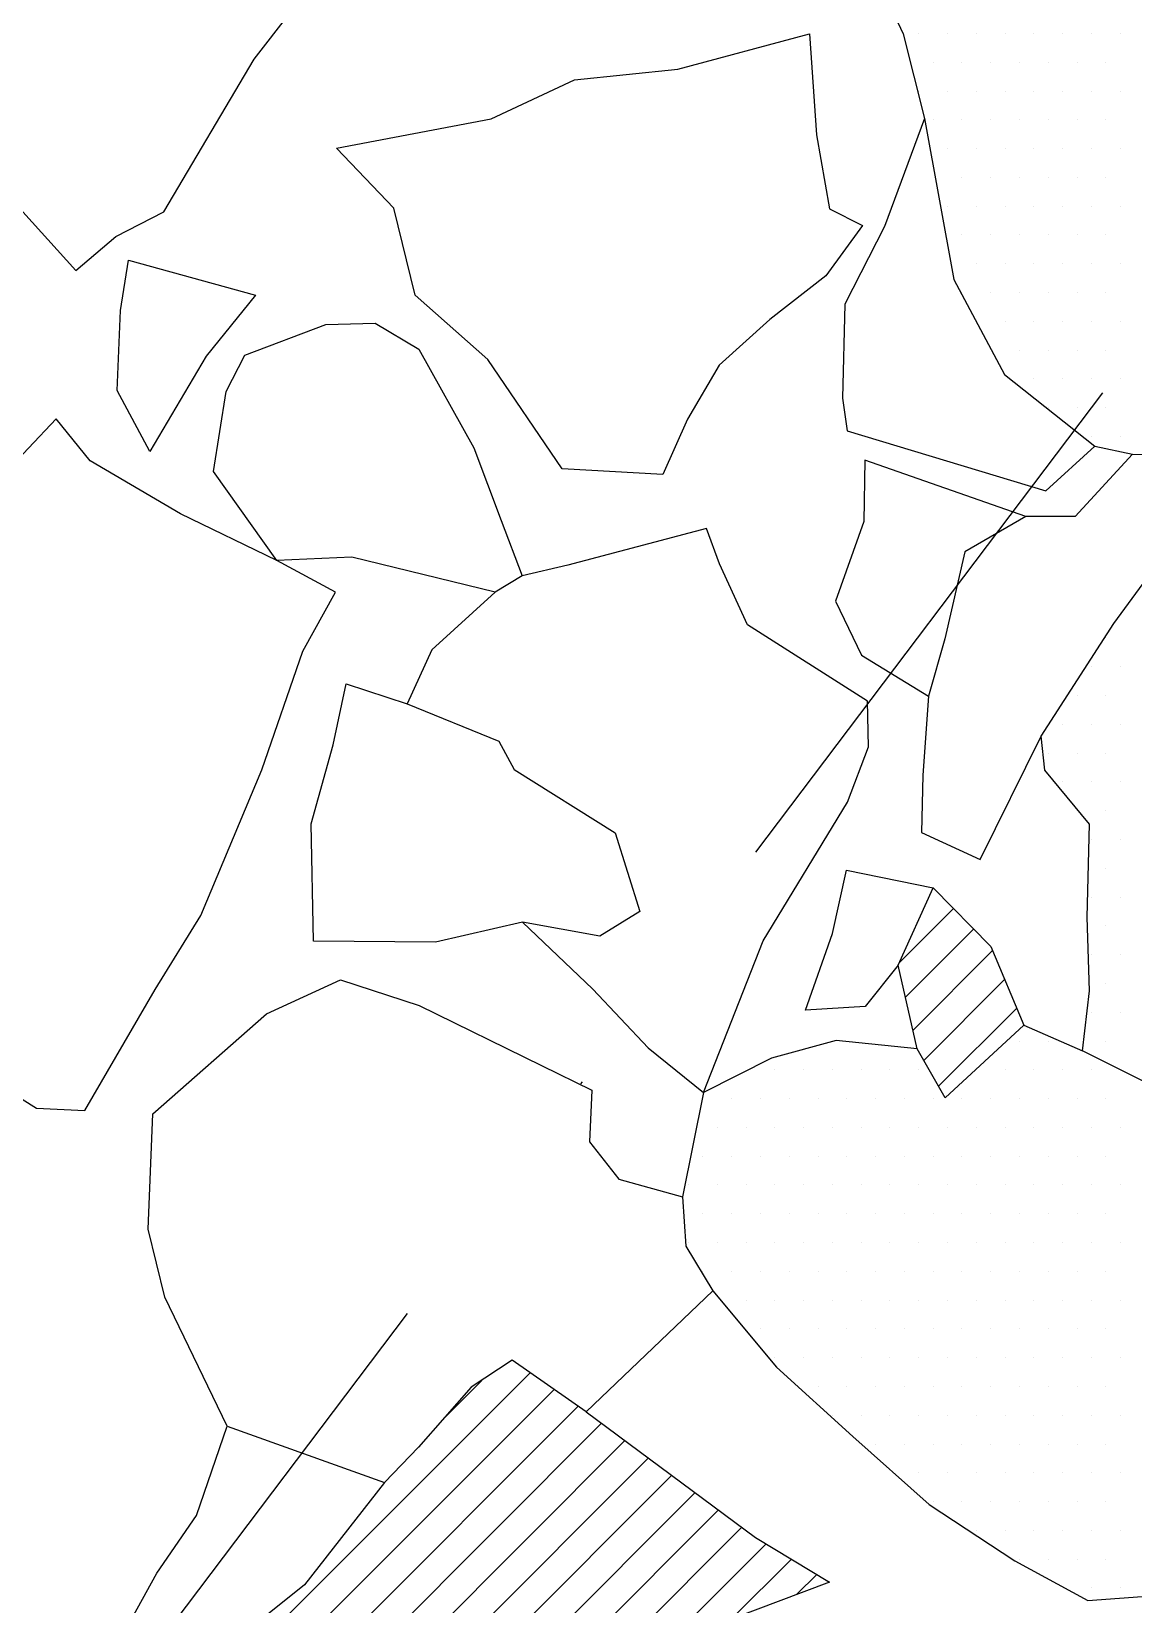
# Model space of a CAD drawing. Header units: metres. Extents: x -1264 to -948, y -1229 to -834.
# Drawn here: x -1159.2 to -1111.3, y -1137 to -1068.7 of the extents above; entities that cross this region are included whole.
import ezdxf

# ---------------------------------------------------------------- set-up
doc = ezdxf.new("R2010")
doc.units = ezdxf.units.M
doc.header["$LTSCALE"] = 25
doc.header["$MEASUREMENT"] = 0
doc.linetypes.add('STRICHPUNKTX2', pattern=[2, 1, -0.5, 0, -0.5])
doc.layers.get('0').update_dxf_attribs({"linetype": 'CONTINUOUS'})
for name, color, linetype in [('FEUER', 1, 'CONTINUOUS'), ('GRABUNGSGRENZE', 3, 'STRICHPUNKTX2'), ('STEINE', 4, 'CONTINUOUS'), ('STEINESCHRAFF', 4, 'CONTINUOUS')]:
    doc.layers.add(name, color=color, linetype=linetype)

# ---------------------------------------------------------------- blocks, each defined once
blk = doc.blocks.new('*X3')
at = {"color": 0}
for p, q in [((-1120.625, -1068.75), (-1120.625, -1068.75)), ((-1119.375, -1068.75), (-1119.375, -1068.75)), ((-1118.125, -1068.75), (-1118.125, -1068.75)), ((-1116.875, -1068.75), (-1116.875, -1068.75)), ((-1115.625, -1068.75), (-1115.625, -1068.75)), ((-1114.375, -1068.75), (-1114.375, -1068.75)), ((-1113.125, -1068.75), (-1113.125, -1068.75)), ((-1111.875, -1068.75), (-1111.875, -1068.75)), ((-1120, -1070), (-1120, -1070)), ((-1118.75, -1070), (-1118.75, -1070)), ((-1117.5, -1070), (-1117.5, -1070)), ((-1116.25, -1070), (-1116.25, -1070)), ((-1115, -1070), (-1115, -1070)), ((-1113.75, -1070), (-1113.75, -1070)), ((-1112.5, -1070), (-1112.5, -1070)), ((-1120.625, -1071.25), (-1120.625, -1071.25)), ((-1119.375, -1071.25), (-1119.375, -1071.25)), ((-1118.125, -1071.25), (-1118.125, -1071.25)), ((-1116.875, -1071.25), (-1116.875, -1071.25)), ((-1115.625, -1071.25), (-1115.625, -1071.25)), ((-1114.375, -1071.25), (-1114.375, -1071.25)), ((-1113.125, -1071.25), (-1113.125, -1071.25)), ((-1111.875, -1071.25), (-1111.875, -1071.25)), ((-1120, -1072.5), (-1120, -1072.5)), ((-1118.75, -1072.5), (-1118.75, -1072.5)), ((-1117.5, -1072.5), (-1117.5, -1072.5)), ((-1116.25, -1072.5), (-1116.25, -1072.5)), ((-1115, -1072.5), (-1115, -1072.5)), ((-1113.75, -1072.5), (-1113.75, -1072.5)), ((-1112.5, -1072.5), (-1112.5, -1072.5)), ((-1119.375, -1073.75), (-1119.375, -1073.75)), ((-1118.125, -1073.75), (-1118.125, -1073.75)), ((-1116.875, -1073.75), (-1116.875, -1073.75)), ((-1115.625, -1073.75), (-1115.625, -1073.75)), ((-1114.375, -1073.75), (-1114.375, -1073.75)), ((-1113.125, -1073.75), (-1113.125, -1073.75)), ((-1111.875, -1073.75), (-1111.875, -1073.75)), ((-1118.75, -1075), (-1118.75, -1075)), ((-1117.5, -1075), (-1117.5, -1075)), ((-1116.25, -1075), (-1116.25, -1075)), ((-1115, -1075), (-1115, -1075)), ((-1113.75, -1075), (-1113.75, -1075)), ((-1112.5, -1075), (-1112.5, -1075)), ((-1119.375, -1076.25), (-1119.375, -1076.25)), ((-1118.125, -1076.25), (-1118.125, -1076.25)), ((-1116.875, -1076.25), (-1116.875, -1076.25)), ((-1115.625, -1076.25), (-1115.625, -1076.25)), ((-1114.375, -1076.25), (-1114.375, -1076.25)), ((-1113.125, -1076.25), (-1113.125, -1076.25)), ((-1111.875, -1076.25), (-1111.875, -1076.25)), ((-1118.75, -1077.5), (-1118.75, -1077.5)), ((-1117.5, -1077.5), (-1117.5, -1077.5)), ((-1116.25, -1077.5), (-1116.25, -1077.5)), ((-1115, -1077.5), (-1115, -1077.5)), ((-1113.75, -1077.5), (-1113.75, -1077.5)), ((-1112.5, -1077.5), (-1112.5, -1077.5)), ((-1118.125, -1078.75), (-1118.125, -1078.75)), ((-1116.875, -1078.75), (-1116.875, -1078.75)), ((-1115.625, -1078.75), (-1115.625, -1078.75)), ((-1114.375, -1078.75), (-1114.375, -1078.75)), ((-1113.125, -1078.75), (-1113.125, -1078.75)), ((-1111.875, -1078.75), (-1111.875, -1078.75)), ((-1118.75, -1080), (-1118.75, -1080)), ((-1117.5, -1080), (-1117.5, -1080)), ((-1116.25, -1080), (-1116.25, -1080)), ((-1115, -1080), (-1115, -1080)), ((-1113.75, -1080), (-1113.75, -1080)), ((-1112.5, -1080), (-1112.5, -1080)), ((-1118.125, -1081.25), (-1118.125, -1081.25)), ((-1116.875, -1081.25), (-1116.875, -1081.25)), ((-1115.625, -1081.25), (-1115.625, -1081.25)), ((-1114.375, -1081.25), (-1114.375, -1081.25)), ((-1113.125, -1081.25), (-1113.125, -1081.25)), ((-1111.875, -1081.25), (-1111.875, -1081.25)), ((-1116.25, -1082.5), (-1116.25, -1082.5)), ((-1115, -1082.5), (-1115, -1082.5)), ((-1113.75, -1082.5), (-1113.75, -1082.5)), ((-1112.5, -1082.5), (-1112.5, -1082.5)), ((-1115.625, -1083.75), (-1115.625, -1083.75)), ((-1114.375, -1083.75), (-1114.375, -1083.75)), ((-1113.125, -1083.75), (-1113.125, -1083.75)), ((-1111.875, -1083.75), (-1111.875, -1083.75)), ((-1115, -1085), (-1115, -1085)), ((-1113.75, -1085), (-1113.75, -1085)), ((-1112.5, -1085), (-1112.5, -1085)), ((-1113.125, -1086.25), (-1113.125, -1086.25)), ((-1111.875, -1086.25), (-1111.875, -1086.25)), ((-1112.5, -1095), (-1112.5, -1095)), ((-1113.125, -1096.25), (-1113.125, -1096.25)), ((-1111.875, -1096.25), (-1111.875, -1096.25)), ((-1113.75, -1097.5), (-1113.75, -1097.5)), ((-1112.5, -1097.5), (-1112.5, -1097.5)), ((-1114.375, -1098.75), (-1114.375, -1098.75)), ((-1113.125, -1098.75), (-1113.125, -1098.75)), ((-1111.875, -1098.75), (-1111.875, -1098.75)), ((-1115, -1100), (-1115, -1100)), ((-1113.75, -1100), (-1113.75, -1100)), ((-1112.5, -1100), (-1112.5, -1100)), ((-1114.375, -1101.25), (-1114.375, -1101.25)), ((-1113.125, -1101.25), (-1113.125, -1101.25)), ((-1111.875, -1101.25), (-1111.875, -1101.25)), ((-1112.5, -1102.5), (-1112.5, -1102.5)), ((-1113.125, -1103.75), (-1113.125, -1103.75)), ((-1111.875, -1103.75), (-1111.875, -1103.75)), ((-1112.5, -1105), (-1112.5, -1105)), ((-1113.125, -1106.25), (-1113.125, -1106.25)), ((-1111.875, -1106.25), (-1111.875, -1106.25)), ((-1112.5, -1107.5), (-1112.5, -1107.5)), ((-1113.125, -1108.75), (-1113.125, -1108.75)), ((-1111.875, -1108.75), (-1111.875, -1108.75)), ((-1112.5, -1110), (-1112.5, -1110)), ((-1113.125, -1111.25), (-1113.125, -1111.25)), ((-1111.875, -1111.25), (-1111.875, -1111.25)), ((-1116.25, -1112.5), (-1116.25, -1112.5)), ((-1115, -1112.5), (-1115, -1112.5)), ((-1112.5, -1112.5), (-1112.5, -1112.5)), ((-1126.875, -1113.75), (-1126.875, -1113.75)), ((-1125.625, -1113.75), (-1125.625, -1113.75)), ((-1124.375, -1113.75), (-1124.375, -1113.75)), ((-1123.125, -1113.75), (-1123.125, -1113.75)), ((-1121.875, -1113.75), (-1121.875, -1113.75)), ((-1120.625, -1113.75), (-1120.625, -1113.75)), ((-1118.125, -1113.75), (-1118.125, -1113.75)), ((-1116.875, -1113.75), (-1116.875, -1113.75)), ((-1115.625, -1113.75), (-1115.625, -1113.75)), ((-1114.375, -1113.75), (-1114.375, -1113.75)), ((-1113.125, -1113.75), (-1113.125, -1113.75)), ((-1111.875, -1113.75), (-1111.875, -1113.75)), ((-1130, -1115), (-1130, -1115)), ((-1128.75, -1115), (-1128.75, -1115)), ((-1127.5, -1115), (-1127.5, -1115)), ((-1126.25, -1115), (-1126.25, -1115)), ((-1125, -1115), (-1125, -1115)), ((-1123.75, -1115), (-1123.75, -1115)), ((-1122.5, -1115), (-1122.5, -1115)), ((-1121.25, -1115), (-1121.25, -1115)), ((-1120, -1115), (-1120, -1115)), ((-1118.75, -1115), (-1118.75, -1115)), ((-1117.5, -1115), (-1117.5, -1115)), ((-1116.25, -1115), (-1116.25, -1115)), ((-1115, -1115), (-1115, -1115)), ((-1113.75, -1115), (-1113.75, -1115)), ((-1112.5, -1115), (-1112.5, -1115)), ((-1129.375, -1116.25), (-1129.375, -1116.25)), ((-1128.125, -1116.25), (-1128.125, -1116.25)), ((-1126.875, -1116.25), (-1126.875, -1116.25)), ((-1125.625, -1116.25), (-1125.625, -1116.25)), ((-1124.375, -1116.25), (-1124.375, -1116.25)), ((-1123.125, -1116.25), (-1123.125, -1116.25)), ((-1121.875, -1116.25), (-1121.875, -1116.25)), ((-1120.625, -1116.25), (-1120.625, -1116.25)), ((-1119.375, -1116.25), (-1119.375, -1116.25)), ((-1118.125, -1116.25), (-1118.125, -1116.25)), ((-1116.875, -1116.25), (-1116.875, -1116.25)), ((-1115.625, -1116.25), (-1115.625, -1116.25)), ((-1114.375, -1116.25), (-1114.375, -1116.25)), ((-1113.125, -1116.25), (-1113.125, -1116.25)), ((-1111.875, -1116.25), (-1111.875, -1116.25)), ((-1130, -1117.5), (-1130, -1117.5)), ((-1128.75, -1117.5), (-1128.75, -1117.5)), ((-1127.5, -1117.5), (-1127.5, -1117.5)), ((-1126.25, -1117.5), (-1126.25, -1117.5)), ((-1125, -1117.5), (-1125, -1117.5)), ((-1123.75, -1117.5), (-1123.75, -1117.5)), ((-1122.5, -1117.5), (-1122.5, -1117.5)), ((-1121.25, -1117.5), (-1121.25, -1117.5)), ((-1120, -1117.5), (-1120, -1117.5)), ((-1118.75, -1117.5), (-1118.75, -1117.5)), ((-1117.5, -1117.5), (-1117.5, -1117.5)), ((-1116.25, -1117.5), (-1116.25, -1117.5)), ((-1115, -1117.5), (-1115, -1117.5)), ((-1113.75, -1117.5), (-1113.75, -1117.5)), ((-1112.5, -1117.5), (-1112.5, -1117.5)), ((-1130.625, -1118.75), (-1130.625, -1118.75)), ((-1129.375, -1118.75), (-1129.375, -1118.75)), ((-1128.125, -1118.75), (-1128.125, -1118.75)), ((-1126.875, -1118.75), (-1126.875, -1118.75)), ((-1125.625, -1118.75), (-1125.625, -1118.75)), ((-1124.375, -1118.75), (-1124.375, -1118.75)), ((-1123.125, -1118.75), (-1123.125, -1118.75)), ((-1121.875, -1118.75), (-1121.875, -1118.75)), ((-1120.625, -1118.75), (-1120.625, -1118.75)), ((-1119.375, -1118.75), (-1119.375, -1118.75)), ((-1118.125, -1118.75), (-1118.125, -1118.75)), ((-1116.875, -1118.75), (-1116.875, -1118.75)), ((-1115.625, -1118.75), (-1115.625, -1118.75)), ((-1114.375, -1118.75), (-1114.375, -1118.75)), ((-1113.125, -1118.75), (-1113.125, -1118.75)), ((-1111.875, -1118.75), (-1111.875, -1118.75)), ((-1130, -1120), (-1130, -1120)), ((-1128.75, -1120), (-1128.75, -1120)), ((-1127.5, -1120), (-1127.5, -1120)), ((-1126.25, -1120), (-1126.25, -1120)), ((-1125, -1120), (-1125, -1120)), ((-1123.75, -1120), (-1123.75, -1120)), ((-1122.5, -1120), (-1122.5, -1120)), ((-1121.25, -1120), (-1121.25, -1120)), ((-1120, -1120), (-1120, -1120)), ((-1118.75, -1120), (-1118.75, -1120)), ((-1117.5, -1120), (-1117.5, -1120)), ((-1116.25, -1120), (-1116.25, -1120)), ((-1115, -1120), (-1115, -1120)), ((-1113.75, -1120), (-1113.75, -1120)), ((-1112.5, -1120), (-1112.5, -1120)), ((-1130.625, -1121.25), (-1130.625, -1121.25)), ((-1129.375, -1121.25), (-1129.375, -1121.25)), ((-1128.125, -1121.25), (-1128.125, -1121.25)), ((-1126.875, -1121.25), (-1126.875, -1121.25)), ((-1125.625, -1121.25), (-1125.625, -1121.25)), ((-1124.375, -1121.25), (-1124.375, -1121.25)), ((-1123.125, -1121.25), (-1123.125, -1121.25)), ((-1121.875, -1121.25), (-1121.875, -1121.25)), ((-1120.625, -1121.25), (-1120.625, -1121.25)), ((-1119.375, -1121.25), (-1119.375, -1121.25)), ((-1118.125, -1121.25), (-1118.125, -1121.25)), ((-1116.875, -1121.25), (-1116.875, -1121.25)), ((-1115.625, -1121.25), (-1115.625, -1121.25)), ((-1114.375, -1121.25), (-1114.375, -1121.25)), ((-1113.125, -1121.25), (-1113.125, -1121.25)), ((-1111.875, -1121.25), (-1111.875, -1121.25)), ((-1130, -1122.5), (-1130, -1122.5)), ((-1128.75, -1122.5), (-1128.75, -1122.5)), ((-1127.5, -1122.5), (-1127.5, -1122.5)), ((-1126.25, -1122.5), (-1126.25, -1122.5)), ((-1125, -1122.5), (-1125, -1122.5)), ((-1123.75, -1122.5), (-1123.75, -1122.5)), ((-1122.5, -1122.5), (-1122.5, -1122.5)), ((-1121.25, -1122.5), (-1121.25, -1122.5)), ((-1120, -1122.5), (-1120, -1122.5)), ((-1118.75, -1122.5), (-1118.75, -1122.5)), ((-1117.5, -1122.5), (-1117.5, -1122.5)), ((-1116.25, -1122.5), (-1116.25, -1122.5)), ((-1115, -1122.5), (-1115, -1122.5)), ((-1113.75, -1122.5), (-1113.75, -1122.5)), ((-1112.5, -1122.5), (-1112.5, -1122.5)), ((-1128.125, -1123.75), (-1128.125, -1123.75)), ((-1126.875, -1123.75), (-1126.875, -1123.75)), ((-1125.625, -1123.75), (-1125.625, -1123.75)), ((-1124.375, -1123.75), (-1124.375, -1123.75)), ((-1123.125, -1123.75), (-1123.125, -1123.75)), ((-1121.875, -1123.75), (-1121.875, -1123.75)), ((-1120.625, -1123.75), (-1120.625, -1123.75)), ((-1119.375, -1123.75), (-1119.375, -1123.75)), ((-1118.125, -1123.75), (-1118.125, -1123.75)), ((-1116.875, -1123.75), (-1116.875, -1123.75)), ((-1115.625, -1123.75), (-1115.625, -1123.75)), ((-1114.375, -1123.75), (-1114.375, -1123.75)), ((-1113.125, -1123.75), (-1113.125, -1123.75)), ((-1111.875, -1123.75), (-1111.875, -1123.75)), ((-1127.5, -1125), (-1127.5, -1125)), ((-1126.25, -1125), (-1126.25, -1125)), ((-1125, -1125), (-1125, -1125)), ((-1123.75, -1125), (-1123.75, -1125)), ((-1122.5, -1125), (-1122.5, -1125)), ((-1121.25, -1125), (-1121.25, -1125)), ((-1120, -1125), (-1120, -1125)), ((-1118.75, -1125), (-1118.75, -1125)), ((-1117.5, -1125), (-1117.5, -1125)), ((-1116.25, -1125), (-1116.25, -1125)), ((-1115, -1125), (-1115, -1125)), ((-1113.75, -1125), (-1113.75, -1125)), ((-1112.5, -1125), (-1112.5, -1125)), ((-1126.875, -1126.25), (-1126.875, -1126.25)), ((-1125.625, -1126.25), (-1125.625, -1126.25)), ((-1124.375, -1126.25), (-1124.375, -1126.25)), ((-1123.125, -1126.25), (-1123.125, -1126.25)), ((-1121.875, -1126.25), (-1121.875, -1126.25)), ((-1120.625, -1126.25), (-1120.625, -1126.25)), ((-1119.375, -1126.25), (-1119.375, -1126.25)), ((-1118.125, -1126.25), (-1118.125, -1126.25)), ((-1116.875, -1126.25), (-1116.875, -1126.25)), ((-1115.625, -1126.25), (-1115.625, -1126.25)), ((-1114.375, -1126.25), (-1114.375, -1126.25)), ((-1113.125, -1126.25), (-1113.125, -1126.25)), ((-1111.875, -1126.25), (-1111.875, -1126.25)), ((-1125, -1127.5), (-1125, -1127.5)), ((-1123.75, -1127.5), (-1123.75, -1127.5)), ((-1122.5, -1127.5), (-1122.5, -1127.5)), ((-1121.25, -1127.5), (-1121.25, -1127.5)), ((-1120, -1127.5), (-1120, -1127.5)), ((-1118.75, -1127.5), (-1118.75, -1127.5)), ((-1117.5, -1127.5), (-1117.5, -1127.5)), ((-1116.25, -1127.5), (-1116.25, -1127.5)), ((-1115, -1127.5), (-1115, -1127.5)), ((-1113.75, -1127.5), (-1113.75, -1127.5)), ((-1112.5, -1127.5), (-1112.5, -1127.5)), ((-1124.375, -1128.75), (-1124.375, -1128.75)), ((-1123.125, -1128.75), (-1123.125, -1128.75)), ((-1121.875, -1128.75), (-1121.875, -1128.75)), ((-1120.625, -1128.75), (-1120.625, -1128.75)), ((-1119.375, -1128.75), (-1119.375, -1128.75)), ((-1118.125, -1128.75), (-1118.125, -1128.75)), ((-1116.875, -1128.75), (-1116.875, -1128.75)), ((-1115.625, -1128.75), (-1115.625, -1128.75)), ((-1114.375, -1128.75), (-1114.375, -1128.75)), ((-1113.125, -1128.75), (-1113.125, -1128.75)), ((-1111.875, -1128.75), (-1111.875, -1128.75)), ((-1122.5, -1130), (-1122.5, -1130)), ((-1121.25, -1130), (-1121.25, -1130)), ((-1120, -1130), (-1120, -1130)), ((-1118.75, -1130), (-1118.75, -1130)), ((-1117.5, -1130), (-1117.5, -1130)), ((-1116.25, -1130), (-1116.25, -1130)), ((-1115, -1130), (-1115, -1130)), ((-1113.75, -1130), (-1113.75, -1130)), ((-1112.5, -1130), (-1112.5, -1130)), ((-1120.625, -1131.25), (-1120.625, -1131.25)), ((-1119.375, -1131.25), (-1119.375, -1131.25)), ((-1118.125, -1131.25), (-1118.125, -1131.25)), ((-1116.875, -1131.25), (-1116.875, -1131.25)), ((-1115.625, -1131.25), (-1115.625, -1131.25)), ((-1114.375, -1131.25), (-1114.375, -1131.25)), ((-1113.125, -1131.25), (-1113.125, -1131.25)), ((-1111.875, -1131.25), (-1111.875, -1131.25)), ((-1120, -1132.5), (-1120, -1132.5)), ((-1118.75, -1132.5), (-1118.75, -1132.5)), ((-1117.5, -1132.5), (-1117.5, -1132.5)), ((-1116.25, -1132.5), (-1116.25, -1132.5)), ((-1115, -1132.5), (-1115, -1132.5)), ((-1113.75, -1132.5), (-1113.75, -1132.5)), ((-1112.5, -1132.5), (-1112.5, -1132.5)), ((-1118.125, -1133.75), (-1118.125, -1133.75)), ((-1116.875, -1133.75), (-1116.875, -1133.75)), ((-1115.625, -1133.75), (-1115.625, -1133.75)), ((-1114.375, -1133.75), (-1114.375, -1133.75)), ((-1113.125, -1133.75), (-1113.125, -1133.75)), ((-1111.875, -1133.75), (-1111.875, -1133.75)), ((-1116.25, -1135), (-1116.25, -1135)), ((-1115, -1135), (-1115, -1135)), ((-1113.75, -1135), (-1113.75, -1135)), ((-1112.5, -1135), (-1112.5, -1135)), ((-1113.125, -1136.25), (-1113.125, -1136.25)), ((-1111.875, -1136.25), (-1111.875, -1136.25))]:
    blk.add_line(p, q, dxfattribs=at)
blk = doc.blocks.new('*X6')
at = {"color": 0}
for p, q in [((-1119.996, -1105.854), (-1119.99, -1105.848)), ((-1121.463, -1109.089), (-1119.114, -1106.74)), ((-1121.206, -1110.599), (-1118.239, -1107.632)), ((-1120.88, -1112.041), (-1117.415, -1108.576)), ((-1120.411, -1113.339), (-1116.893, -1109.822)), ((-1119.767, -1114.464), (-1116.371, -1111.068)), ((-1150.749, -1140.142), (-1137.509, -1126.903)), ((-1148.923, -1140.084), (-1136.468, -1127.629)), ((-1141.23, -1128.856), (-1139.608, -1127.234)), ((-1147.037, -1139.966), (-1135.426, -1128.355)), ((-1144.9, -1139.597), (-1134.402, -1129.099)), ((-1142.763, -1139.228), (-1133.387, -1129.852)), ((-1140.664, -1138.896), (-1132.372, -1130.604)), ((-1138.795, -1138.795), (-1131.357, -1131.357)), ((-1136.926, -1138.693), (-1130.342, -1132.11)), ((-1135.056, -1138.592), (-1129.327, -1132.863)), ((-1133.039, -1138.342), (-1128.313, -1133.616)), ((-1130.907, -1137.978), (-1127.261, -1134.332)), ((-1128.754, -1137.593), (-1126.157, -1134.996)), ((-1125.915, -1136.522), (-1125.054, -1135.66)), ((-1103.098, -1164.97), (-1089.57, -1151.441)), ((-1104.201, -1162.537), (-1093.689, -1152.025)), ((-1103.644, -1163.748), (-1091.551, -1151.655)), ((-1102.552, -1166.192), (-1088.17, -1151.81)), ((-1104.769, -1161.337), (-1095.826, -1152.395)), ((-1077.552, -1153.566), (-1076.293, -1152.307)), ((-1105.162, -1159.963), (-1098.436, -1153.237)), ((-1101.679, -1167.086), (-1087.73, -1153.137)), ((-1078.138, -1155.92), (-1075.297, -1153.078)), ((-1078.725, -1158.274), (-1074.82, -1154.369)), ((-1078.392, -1159.709), (-1074.343, -1155.66)), ((-1103.801, -1156.834), (-1102.805, -1155.838)), ((-1077.27, -1160.355), (-1073.866, -1156.951)), ((-1100.387, -1167.563), (-1090.687, -1157.863)), ((-1076.147, -1161), (-1073.389, -1158.242)), ((-1097.254, -1166.197), (-1095.177, -1164.12))]:
    blk.add_line(p, q, dxfattribs=at)

msp = doc.modelspace()

# ---------------------------------------------------------------- linework, layer by layer
at = {"layer": 'GRABUNGSGRENZE', "flags": 128}
msp.add_lwpolyline([(-1157.904, -1144.279), (-1092.594, -1057.833), (-1001.357, -930.616), (-980.796, -941.258), (-1076.662, -1082.299), (-1123.31, -1164.294)], dxfattribs=at)
at = {"layer": 'STEINE'}
for points in [[(-1133.25, -1045.83), (-1141.617, -1041.655), (-1153.197, -1038.757), (-1160.439, -1037.743), (-1164.77, -1042.745), (-1173.278, -1054.175), (-1171.747, -1055.704), (-1173.835, -1058.766), (-1175.518, -1058.665), (-1175.772, -1060.552), (-1171.74, -1063.405), (-1168.32, -1067.533), (-1163.268, -1071.813), (-1159.949, -1076.043), (-1157.244, -1079.05), (-1155.511, -1077.57), (-1153.421, -1076.497), (-1149.499, -1069.864), (-1144.71, -1063.689), (-1141.603, -1059.709), (-1138.7, -1053.79), (-1135.338, -1049.555), (-1133.25, -1045.83)], [(-1133.25, -1045.83), (-1128.809, -1050.365), (-1123.647, -1063.774), (-1121.297, -1068.77), (-1120.376, -1072.441), (-1119.096, -1079.427), (-1116.899, -1083.556), (-1112.97, -1086.664), (-1111.338, -1087.02), (-1106.339, -1087.169), (-1099.047, -1086.857), (-1092.571, -1085.729), (-1087.674, -1086.439), (-1082.627, -1084.497), (-1077.376, -1081.484), (-1079.678, -1073.377), (-1082.793, -1068.127), (-1091.265, -1060.994), (-1101.675, -1053.709), (-1113.359, -1047.446), (-1122.796, -1044.75), (-1129.122, -1042.002), (-1132.13, -1042.922), (-1133.25, -1045.83)], [(-1145.926, -1073.737), (-1139.195, -1072.457), (-1135.576, -1070.771), (-1131.088, -1070.308), (-1125.377, -1068.773), (-1125.068, -1073.159), (-1124.504, -1076.371)], [(-1120.376, -1072.441), (-1122.107, -1077.135), (-1123.838, -1080.502), (-1123.936, -1084.582), (-1123.731, -1086.01), (-1115.11, -1088.604), (-1112.97, -1086.664)], [(-1124.504, -1076.371), (-1123.076, -1077.084), (-1124.655, -1079.279), (-1127.101, -1081.168), (-1129.293, -1083.158), (-1130.668, -1085.505), (-1131.737, -1087.903), (-1136.123, -1087.652), (-1139.34, -1082.912), (-1142.504, -1080.109), (-1143.425, -1076.336), (-1145.926, -1073.737)], [(-1154.024, -1086.901), (-1155.454, -1084.251), (-1155.304, -1080.783), (-1154.949, -1078.589), (-1149.44, -1080.115), (-1151.58, -1082.769), (-1154.024, -1086.901)], [(-1139.025, -1093.009), (-1145.249, -1091.484), (-1148.512, -1091.64), (-1151.27, -1087.766), (-1150.711, -1084.298), (-1149.897, -1082.716), (-1146.379, -1081.387), (-1144.237, -1081.335), (-1142.349, -1082.455), (-1139.949, -1086.737), (-1138.773, -1089.898), (-1137.853, -1092.294)], [(-1158.105, -1085.477), (-1161.723, -1089.305), (-1164.574, -1096.141), (-1165.947, -1100.426), (-1167.524, -1105.68), (-1167.828, -1107.721), (-1166.857, -1110.321), (-1161.805, -1113.632), (-1158.948, -1115.414), (-1156.857, -1115.515), (-1153.801, -1110.259), (-1151.815, -1107.045), (-1149.168, -1100.718), (-1147.387, -1095.566), (-1145.961, -1093.015), (-1148.512, -1091.64), (-1152.696, -1089.603), (-1156.625, -1087.312), (-1158.105, -1085.477)], [(-1115.976, -1089.726), (-1122.965, -1087.284), (-1123.014, -1089.936), (-1124.235, -1093.405), (-1123.111, -1095.75), (-1120.203, -1097.533)], [(-1111.338, -1087.02), (-1113.834, -1089.725), (-1115.976, -1089.726), (-1118.627, -1091.259), (-1119.491, -1095.033), (-1120.203, -1097.533), (-1120.455, -1100.95), (-1120.504, -1103.449), (-1117.953, -1104.62), (-1115.306, -1099.263)], [(-1110.244, -1114.559), (-1113.509, -1112.929), (-1113.206, -1110.328), (-1113.31, -1107.115), (-1113.211, -1103.086), (-1115.151, -1100.742), (-1115.306, -1099.263), (-1112.148, -1094.364), (-1108.327, -1089.159)], [(-1137.841, -1107.339), (-1134.778, -1110.244), (-1132.379, -1112.792), (-1129.981, -1114.728), (-1127.385, -1108.147), (-1123.718, -1102.126), (-1122.802, -1099.728), (-1122.855, -1097.739), (-1128.059, -1094.428), (-1129.286, -1091.777), (-1129.848, -1090.248), (-1135.864, -1091.834), (-1137.853, -1092.294), (-1139.025, -1093.009), (-1141.777, -1095.51), (-1142.846, -1097.857)], [(-1142.846, -1097.857), (-1138.867, -1099.486), (-1138.203, -1100.709), (-1133.815, -1103.46), (-1132.741, -1106.876), (-1134.474, -1107.948), (-1137.841, -1107.339), (-1141.614, -1108.209), (-1146.918, -1108.163), (-1147.024, -1103.063), (-1146.058, -1099.645), (-1145.499, -1096.992), (-1142.846, -1097.857)], [(-1125.547, -1111.154), (-1124.376, -1107.838), (-1123.767, -1105.084), (-1119.992, -1105.846)], [(-1119.475, -1114.974), (-1120.7, -1112.833), (-1121.519, -1109.213), (-1119.992, -1105.846), (-1117.491, -1108.394), (-1116.06, -1111.809), (-1119.475, -1114.974)], [(-1121.519, -1109.213), (-1122.946, -1110.999), (-1125.547, -1111.154)], [(-1150.675, -1129.228), (-1153.382, -1123.621), (-1154.099, -1120.663), (-1153.899, -1115.665), (-1148.955, -1111.326), (-1145.744, -1109.845), (-1142.326, -1110.964), (-1137.02, -1113.56), (-1134.826, -1114.63), (-1134.926, -1116.874), (-1133.65, -1118.505), (-1130.895, -1119.267), (-1130.74, -1121.409), (-1129.566, -1123.346), (-1129.566, -1123.346), (-1135.069, -1128.604), (-1138.284, -1126.362), (-1140.068, -1127.537), (-1142.361, -1130.14), (-1143.839, -1131.671)], [(-1116.06, -1111.809), (-1113.509, -1112.929)], [(-1120.7, -1112.833), (-1124.22, -1112.479), (-1127.024, -1113.246), (-1129.981, -1114.728), (-1130.895, -1119.267)], [(-1129.566, -1123.346), (-1126.809, -1126.659), (-1123.492, -1129.665), (-1120.174, -1132.62), (-1116.449, -1135.065), (-1113.286, -1136.797), (-1110.532, -1136.591)], [(-1135.069, -1128.604), (-1127.721, -1134.055), (-1124.506, -1135.99), (-1128.84, -1137.626), (-1134.245, -1138.548), (-1140.926, -1138.91), (-1147.453, -1140.038), (-1152.4, -1140.195)], [(-1155.665, -1139.126), (-1153.73, -1135.606), (-1151.998, -1133.105), (-1150.675, -1129.228), (-1143.839, -1131.671), (-1147.303, -1136.111), (-1152.4, -1140.195), (-1155.1, -1143.308), (-1157.751, -1144.534)]]:
    msp.add_lwpolyline(points, dxfattribs=at)

# ---------------------------------------------------------------- block references
at = {"layer": 'FEUER'}
msp.add_blockref('*X6', (0, 0), dxfattribs=at)
at = {"layer": 'STEINESCHRAFF'}
msp.add_blockref('*X3', (0, 0), dxfattribs=at)

doc.saveas('drawing.dxf')
